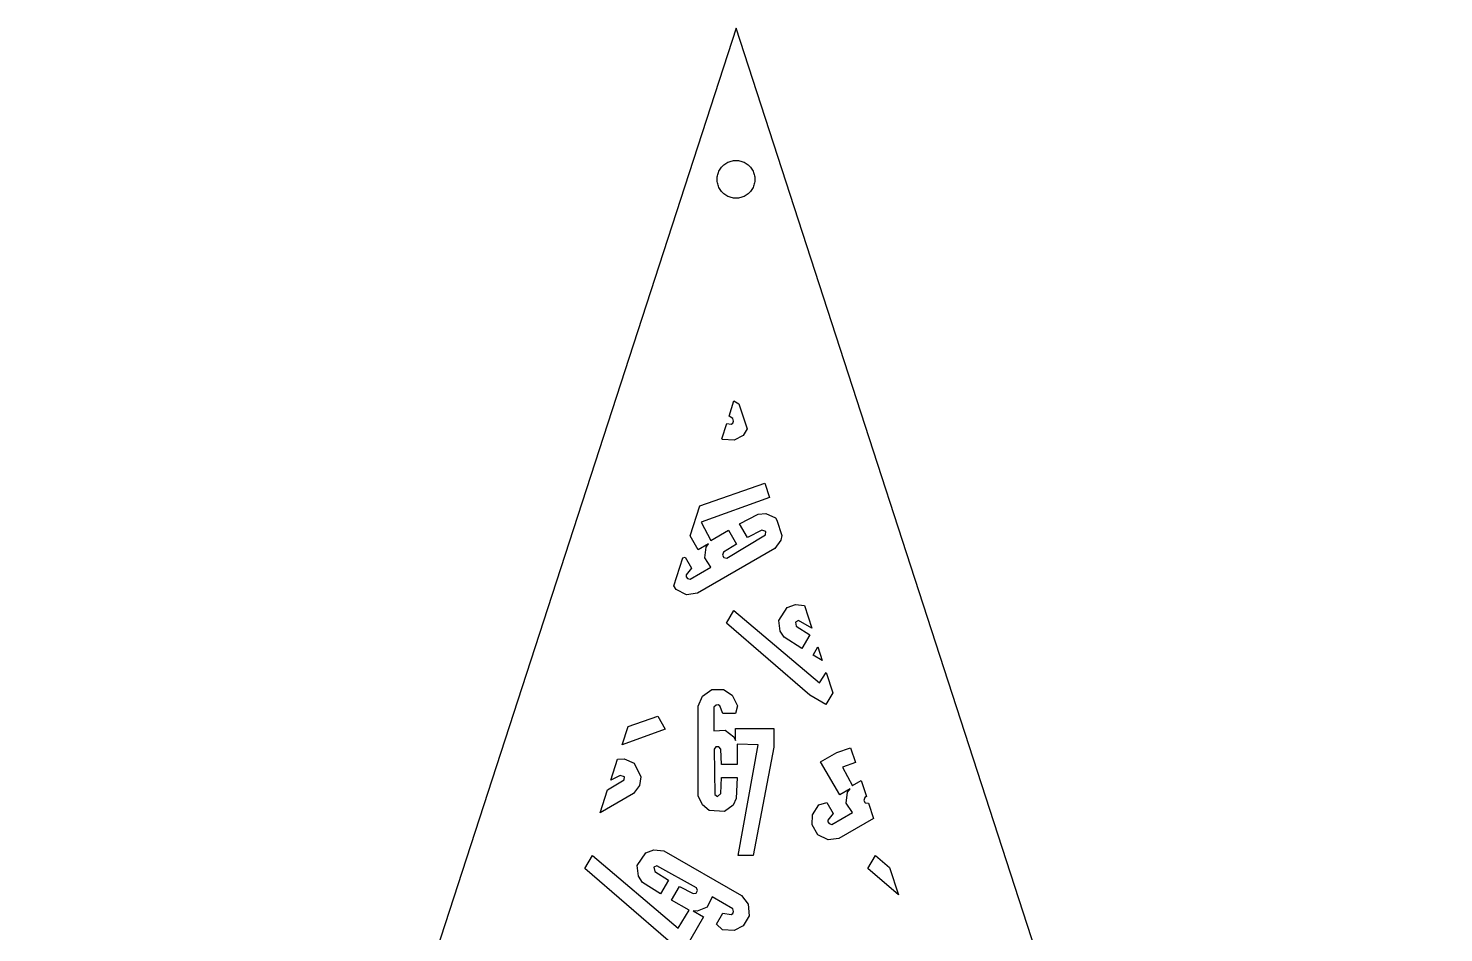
# Model space of a CAD drawing. Header units: metres. Extents: x -75 to 75, y 0 to 231.
# Drawn here: x -75 to 75, y 135 to 230.8 of the extents above; entities that cross this region are included whole.
import ezdxf

# ---------------------------------------------------------------- set-up
doc = ezdxf.new("R2010")
doc.units = ezdxf.units.M

msp = doc.modelspace()

# ---------------------------------------------------------------- linework, layer by layer
for p, q in [((0, 230.826), (-75, 0)), ((75, 0), (0, 230.826)), ((-1.68864, 215.898), (-1.61803, 216.002)), ((-1.61803, 216.002), (-1.54102, 216.101)), ((-1.54102, 216.101), (-1.45793, 216.195)), ((-1.45793, 216.195), (-1.36908, 216.284)), ((-1.36908, 216.284), (-1.27484, 216.367)), ((-1.27484, 216.367), (-1.17557, 216.444)), ((-1.17557, 216.444), (-1.07164, 216.515)), ((-1.07164, 216.515), (-0.963501, 216.579)), ((-0.963501, 216.579), (-0.851547, 216.636)), ((-0.851547, 216.636), (-0.736237, 216.686)), ((-0.736237, 216.686), (-0.618027, 216.728)), ((-0.618027, 216.728), (-0.497375, 216.763)), ((-0.497375, 216.763), (-0.374756, 216.791)), ((-0.374756, 216.791), (-0.250656, 216.81)), ((-0.250656, 216.81), (-0.12558, 216.822)), ((-0.12558, 216.822), (0, 216.826)), ((0, 216.826), (0.12558, 216.822)), ((0.12558, 216.822), (0.250656, 216.81)), ((0.250656, 216.81), (0.374756, 216.791)), ((0.374756, 216.791), (0.497375, 216.763)), ((0.497375, 216.763), (0.618027, 216.728)), ((0.618027, 216.728), (0.736237, 216.686)), ((0.736237, 216.686), (0.851547, 216.636)), ((0.851547, 216.636), (0.963501, 216.579)), ((0.963501, 216.579), (1.07164, 216.515)), ((1.07164, 216.515), (1.17557, 216.444)), ((1.17557, 216.444), (1.27484, 216.367)), ((1.27484, 216.367), (1.36908, 216.284)), ((1.36908, 216.284), (1.45793, 216.195)), ((1.45793, 216.195), (1.54102, 216.101)), ((1.54102, 216.101), (1.61803, 216.002)), ((1.61803, 216.002), (1.68864, 215.898)), ((-2, 214.826), (-1.99605, 214.952)), ((-1.99605, 214.701), (-2, 214.826)), ((-1.99605, 214.952), (-1.98422, 215.077)), ((-1.98422, 214.576), (-1.99605, 214.701)), ((-1.98422, 215.077), (-1.96457, 215.201)), ((-1.96457, 214.451), (-1.98422, 214.576)), ((-1.96457, 215.201), (-1.93716, 215.324)), ((-1.93716, 215.324), (-1.9021, 215.444)), ((-1.9021, 215.444), (-1.85954, 215.562)), ((-1.85954, 215.562), (-1.80965, 215.678)), ((-1.80965, 215.678), (-1.75261, 215.79)), ((-1.75261, 215.79), (-1.68864, 215.898)), ((1.68864, 215.898), (1.75261, 215.79)), ((1.75261, 215.79), (1.80965, 215.678)), ((1.80965, 215.678), (1.85954, 215.562)), ((1.85954, 215.562), (1.9021, 215.444)), ((1.9021, 215.444), (1.93716, 215.324)), ((1.93716, 215.324), (1.96457, 215.201)), ((1.96457, 215.201), (1.98422, 215.077)), ((1.98422, 214.576), (1.96457, 214.451)), ((1.98422, 215.077), (1.99605, 214.952)), ((1.99605, 214.701), (1.98422, 214.576)), ((1.99605, 214.952), (2, 214.826)), ((2, 214.826), (1.99605, 214.701)), ((-1.93716, 214.329), (-1.96457, 214.451)), ((-1.9021, 214.208), (-1.93716, 214.329)), ((-1.85954, 214.09), (-1.9021, 214.208)), ((-1.80965, 213.975), (-1.85954, 214.09)), ((-1.75261, 213.863), (-1.80965, 213.975)), ((-1.68864, 213.755), (-1.75261, 213.863)), ((-1.61803, 213.651), (-1.68864, 213.755)), ((-1.54102, 213.551), (-1.61803, 213.651)), ((-1.45793, 213.457), (-1.54102, 213.551)), ((-1.36908, 213.368), (-1.45793, 213.457)), ((-1.27484, 213.285), (-1.36908, 213.368)), ((-1.17557, 213.208), (-1.27484, 213.285)), ((-1.07164, 213.138), (-1.17557, 213.208)), ((-0.963501, 213.074), (-1.07164, 213.138)), ((-0.851547, 213.017), (-0.963501, 213.074)), ((-0.736237, 212.967), (-0.851547, 213.017)), ((0.851547, 213.017), (0.736237, 212.967)), ((0.963501, 213.074), (0.851547, 213.017)), ((1.07164, 213.138), (0.963501, 213.074)), ((1.17557, 213.208), (1.07164, 213.138)), ((1.27484, 213.285), (1.17557, 213.208)), ((1.36908, 213.368), (1.27484, 213.285)), ((1.45793, 213.457), (1.36908, 213.368)), ((1.54102, 213.551), (1.45793, 213.457)), ((1.61803, 213.651), (1.54102, 213.551)), ((1.68864, 213.755), (1.61803, 213.651)), ((1.75261, 213.863), (1.68864, 213.755)), ((1.80965, 213.975), (1.75261, 213.863)), ((1.85954, 214.09), (1.80965, 213.975)), ((1.9021, 214.208), (1.85954, 214.09)), ((1.93716, 214.329), (1.9021, 214.208)), ((1.96457, 214.451), (1.93716, 214.329)), ((-0.618027, 212.924), (-0.736237, 212.967)), ((-0.497375, 212.889), (-0.618027, 212.924)), ((-0.374756, 212.862), (-0.497375, 212.889)), ((-0.250656, 212.842), (-0.374756, 212.862)), ((-0.12558, 212.83), (-0.250656, 212.842)), ((0, 212.826), (-0.12558, 212.83)), ((0.12558, 212.83), (0, 212.826)), ((0.250656, 212.842), (0.12558, 212.83)), ((0.374756, 212.862), (0.250656, 212.842)), ((0.497375, 212.889), (0.374756, 212.862)), ((0.618027, 212.924), (0.497375, 212.889)), ((0.736237, 212.967), (0.618027, 212.924)), ((-0.738205, 189.721), (-0.212814, 191.338)), ((-0.212814, 191.338), (0.311096, 191.036)), ((0.311096, 191.036), (1.17235, 188.385)), ((-0.325928, 189.484), (-0.738205, 189.721)), ((-0.330048, 188.974), (-0.248108, 189.193)), ((-0.248108, 189.193), (-0.325928, 189.484)), ((-1.51596, 187.328), (-0.986603, 188.957)), ((-0.986603, 188.957), (-0.505371, 188.877)), ((-0.505371, 188.877), (-0.330048, 188.974)), ((0.769501, 187.688), (-0.180359, 187.182)), ((1.17235, 188.385), (0.769501, 187.688)), ((-1.4447, 187.259), (-1.51596, 187.328)), ((-0.180359, 187.182), (-1.4447, 187.259)), ((-3.82057, 180.235), (3.04327, 182.627)), ((3.04327, 182.627), (3.53731, 181.107)), ((-4.85672, 177.046), (-3.82057, 180.235)), ((3.53731, 181.107), (-3.69827, 178.506)), ((-3.69827, 178.506), (-2.66006, 176.55)), ((0.374451, 178.31), (2.36664, 179.348)), ((2.36664, 179.348), (3.14621, 179.395)), ((3.14621, 179.395), (4.19724, 178.946)), ((4.19724, 178.946), (4.3214, 178.694)), ((4.3214, 178.694), (4.84468, 177.083)), ((-4.01047, 175.58), (-4.85672, 177.046)), ((-2.6532, 176.559), (-0.797882, 177.634)), ((-0.984192, 174.685), (3.13385, 177.157)), ((-0.797882, 177.634), (0.041199, 176.18)), ((1.21445, 176.857), (0.374451, 178.31)), ((2.72873, 177.645), (1.21445, 176.857)), ((3.16727, 177.504), (2.72873, 177.645)), ((3.13385, 177.157), (3.16727, 177.504)), ((4.84468, 177.083), (4.75662, 176.573)), ((4.13269, 175.715), (-4.08829, 170.969)), ((-2.91046, 176.216), (-4.01047, 175.58)), ((-3.31558, 174.711), (-3.17734, 175.86)), ((-3.17734, 175.86), (-2.91046, 176.216)), ((-2.66006, 176.55), (-2.6532, 176.559)), ((0.041199, 176.18), (-1.33484, 175.298)), ((4.75662, 176.573), (4.13269, 175.715)), ((-6.57408, 171.761), (-5.61697, 174.706)), ((-5.61697, 174.706), (-5.37872, 174.774)), ((-5.37872, 174.774), (-4.70581, 173.608)), ((-2.65915, 173.715), (-3.31558, 174.711)), ((-1.33484, 175.298), (-1.44699, 174.995)), ((-1.44699, 174.995), (-1.30005, 174.74)), ((-1.30005, 174.74), (-0.984192, 174.685)), ((-5.27847, 172.913), (-5.28168, 172.713)), ((-5.28168, 172.713), (-5.1329, 172.533)), ((-4.70581, 173.608), (-5.27847, 172.913)), ((-5.1329, 172.533), (-4.84177, 172.455)), ((-4.84177, 172.455), (-2.65915, 173.715)), ((-6.33316, 171.343), (-6.57408, 171.761)), ((-5.24048, 170.803), (-6.33316, 171.343)), ((-4.08829, 170.969), (-5.24048, 170.803)), ((5.4364, 169.436), (6.30753, 169.756)), ((6.30753, 169.756), (7.25813, 169.655)), ((7.25813, 169.655), (8.03258, 167.272)), ((-1.01303, 167.776), (-0.219727, 169.15)), ((-0.219727, 169.15), (8.86093, 161.467)), ((4.53232, 168.086), (5.4364, 169.436)), ((4.66919, 166.949), (4.53232, 168.086)), ((6.61377, 168.059), (6.29608, 167.915)), ((8.03258, 167.272), (6.61377, 168.059)), ((7.82593, 160.151), (-1.01303, 167.776)), ((5.09903, 166.3), (4.66919, 166.949)), ((6.29608, 167.915), (6.39313, 167.464)), ((6.39313, 167.464), (7.83325, 166.546)), ((7.83325, 166.546), (6.99417, 165.094)), ((6.99417, 165.094), (5.09903, 166.3)), ((8.16696, 164.415), (8.67487, 165.295)), ((8.67487, 165.295), (9.14323, 163.853)), ((9.14323, 163.853), (8.16696, 164.415)), ((8.86093, 161.467), (9.55731, 162.579)), ((9.55731, 162.579), (10.2583, 160.422)), ((-3.56232, 160.07), (-2.54883, 160.746)), ((-2.54883, 160.746), (-1.32431, 160.746)), ((-1.32431, 160.746), (-0.411072, 160.175)), ((-3.9949, 158.989), (-3.56232, 160.07)), ((-2.11899, 159.111), (-2.33185, 158.899)), ((-1.88828, 159.15), (-2.11899, 159.111)), ((-1.71707, 159.047), (-1.88828, 159.15)), ((-1.40121, 158.204), (-1.71707, 159.047)), ((-0.411072, 160.175), (0.154724, 159.042)), ((0.154724, 159.042), (-0.054474, 158.204)), ((9.53293, 159.165), (7.82593, 160.151)), ((10.2583, 160.422), (9.53293, 159.165)), ((-11.4247, 156.832), (-8.29742, 157.922)), ((-8.29742, 157.922), (-7.50504, 156.548)), ((-3.9949, 149.496), (-3.9949, 158.989)), ((-2.33185, 158.899), (-2.33185, 156.379)), ((-0.054474, 158.204), (-1.40121, 158.204)), ((-12.0473, 154.916), (-11.4247, 156.832)), ((-7.50504, 156.548), (-12.0473, 154.916)), ((-2.33185, 156.379), (-1.13983, 156.449)), ((-1.13983, 156.449), (-0.216064, 155.756)), ((-0.040283, 155.345), (-0.040283, 156.616)), ((-0.040283, 156.616), (3.9949, 156.616)), ((3.9949, 156.616), (3.99536, 154.644)), ((-2.12402, 154.689), (-2.3291, 154.443)), ((-1.82968, 154.689), (-2.12402, 154.689)), ((-1.62277, 154.44), (-1.82968, 154.689)), ((-0.216064, 155.756), (-0.040283, 155.345)), ((2.33734, 154.883), (0.123596, 154.962)), ((0.123596, 154.962), (0.128174, 154.951)), ((0.128174, 154.951), (0.131378, 152.808)), ((0.224304, 143.177), (2.33734, 154.883)), ((3.99536, 154.644), (1.81091, 143.177)), ((10.6792, 154.08), (12.1521, 154.593)), ((12.1521, 154.593), (12.6648, 153.015)), ((-13.2733, 151.143), (-12.5488, 153.372)), ((-12.5488, 153.372), (-11.8538, 153.414)), ((-11.8538, 153.414), (-10.8028, 152.965)), ((-2.3291, 154.443), (-2.24716, 149.641)), ((-1.5477, 152.808), (-1.62277, 154.44)), ((8.97171, 153.094), (10.6792, 154.08)), ((10.9895, 149.6), (8.97171, 153.094)), ((12.6648, 153.015), (11.3017, 152.525)), ((-12.2713, 151.664), (-13.2733, 151.143)), ((-11.8327, 151.523), (-12.2713, 151.664)), ((-11.8661, 151.176), (-11.8327, 151.523)), ((-10.8028, 152.965), (-10.0854, 151.507)), ((-10.0854, 151.507), (-10.2434, 150.592)), ((0.131378, 152.808), (-1.5477, 152.808)), ((11.3017, 152.525), (12.3399, 150.569)), ((-14.3919, 147.7), (-13.6006, 150.135)), ((-13.6006, 150.135), (-11.8661, 151.176)), ((-10.2434, 150.592), (-10.8673, 149.735)), ((-1.62277, 149.747), (-1.5477, 151.453)), ((-1.5477, 151.453), (0.131378, 151.453)), ((0.131378, 151.453), (0.033875, 149.208)), ((12.0895, 150.235), (10.9895, 149.6)), ((11.8227, 149.879), (12.0895, 150.235)), ((12.3399, 150.569), (12.3468, 150.578)), ((12.3468, 150.578), (13.2809, 151.119)), ((13.2809, 151.119), (13.8316, 149.424)), ((-10.8673, 149.735), (-14.3919, 147.7)), ((-3.56461, 148.528), (-3.9949, 149.496)), ((-2.85095, 147.933), (-3.56461, 148.528)), ((-2.24716, 149.641), (-1.96426, 149.438)), ((-1.96426, 149.438), (-1.62277, 149.747)), ((-0.314941, 148.511), (-1.2291, 147.825)), ((0.033875, 149.208), (-0.314941, 148.511)), ((8.09235, 147.499), (8.79044, 148.556)), ((8.79044, 148.556), (9.62128, 148.793)), ((9.62128, 148.793), (10.2942, 147.627)), ((11.6844, 148.73), (11.8227, 149.879)), ((12.3409, 147.734), (11.6844, 148.73)), ((13.6652, 149.318), (13.553, 149.014)), ((13.553, 149.014), (13.7, 148.759)), ((13.8316, 149.424), (13.6652, 149.318)), ((13.7, 148.759), (14.0158, 148.704)), ((14.0158, 148.704), (14.0574, 148.729)), ((14.0574, 148.729), (14.584, 147.109)), ((-1.2291, 147.825), (-2.85095, 147.933)), ((8.05481, 146.422), (8.09235, 147.499)), ((10.2942, 147.627), (9.72153, 146.932)), ((10.1582, 146.474), (12.3409, 147.734)), ((14.584, 147.109), (10.9117, 144.989)), ((8.66684, 145.363), (8.05481, 146.422)), ((9.72153, 146.932), (9.71832, 146.733)), ((9.71832, 146.733), (9.8671, 146.552)), ((9.8671, 146.552), (10.1582, 146.474)), ((9.75952, 144.822), (8.66684, 145.363)), ((10.9117, 144.989), (9.75952, 144.822)), ((-16.013, 141.796), (-15.2197, 143.169)), ((-15.2197, 143.169), (-6.13907, 135.486)), ((-10.4677, 142.105), (-9.5636, 143.455)), ((-9.5636, 143.455), (-8.69247, 143.775)), ((-8.69247, 143.775), (-7.63733, 143.663)), ((-7.63733, 143.663), (0.583191, 138.917)), ((1.81091, 143.177), (0.224304, 143.177)), ((13.987, 141.796), (14.7803, 143.169)), ((14.7803, 143.169), (16.2749, 141.904)), ((-7.17407, 134.17), (-16.013, 141.796)), ((-10.3308, 140.968), (-10.4677, 142.105)), ((-8.38623, 142.078), (-8.70392, 141.934)), ((-8.70392, 141.934), (-8.60687, 141.483)), ((-8.60687, 141.483), (-7.16675, 140.566)), ((-4.18671, 139.748), (-8.38623, 142.078)), ((17.2151, 139.011), (13.987, 141.796)), ((16.2749, 141.904), (17.2151, 139.011)), ((-9.90097, 140.319), (-10.3308, 140.968)), ((-8.00583, 139.113), (-9.90097, 140.319)), ((-7.16675, 140.566), (-8.00583, 139.113)), ((-6.83304, 138.434), (-5.9935, 139.889)), ((-5.9935, 139.889), (-4.54285, 139.137)), ((-4.07593, 139.447), (-4.18671, 139.748)), ((-4.97589, 137.366), (-6.83304, 138.434)), ((-4.54285, 139.137), (-4.22333, 139.192)), ((-4.22333, 139.192), (-4.07593, 139.447)), ((-2.50946, 138.782), (-3.04413, 137.715)), ((-0.325928, 137.522), (-2.50946, 138.782)), ((0.583191, 138.917), (1.3028, 138.002)), ((1.3028, 138.002), (1.38153, 136.786)), ((-6.13907, 135.486), (-4.96307, 137.364)), ((-3.44925, 136.679), (-5.46707, 133.185)), ((-4.96307, 137.364), (-4.97589, 137.366)), ((-4.10568, 137.262), (-4.54971, 137.314)), ((-4.54971, 137.314), (-3.44925, 136.679)), ((-3.04413, 137.715), (-4.10568, 137.262)), ((-2.06589, 135.898), (-1.39343, 137.063)), ((-1.39343, 137.063), (-0.505371, 136.915)), ((-0.505371, 136.915), (-0.330048, 137.012)), ((-0.330048, 137.012), (-0.248108, 137.232)), ((-0.248108, 137.232), (-0.325928, 137.522)), ((1.38153, 136.786), (0.769501, 135.726)), ((-1.4447, 135.297), (-2.06589, 135.898)), ((-0.180359, 135.221), (-1.4447, 135.297)), ((0.769501, 135.726), (-0.180359, 135.221))]:
    msp.add_line(p, q)

doc.saveas('drawing.dxf')
